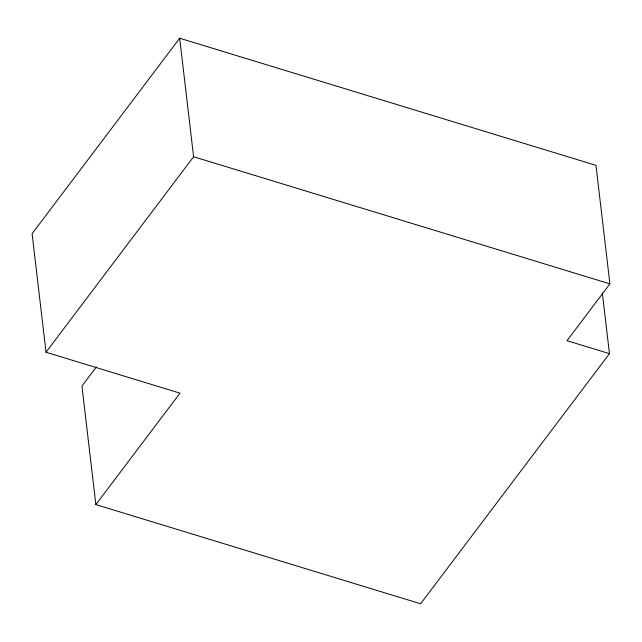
<?xml version="1.0" encoding="UTF-8"?>
<svg xmlns="http://www.w3.org/2000/svg" width="642" height="642" viewBox="0 0 642 642"><rect width="100%" height="100%" fill="white"/><g stroke="black" fill="none" stroke-linecap="round" stroke-linejoin="round"><path stroke-width="0.96" d="M609.459 353.654L567.006 340.693L609.9 283.868L595.977 165.355L179.68 38.223L32.1 233.72L46.023 352.233L180.001 393.145L95.859 504.596L420.63 603.777L609.459 353.654L602.324 292.904M46.023 352.233L193.603 156.736L179.68 38.223M96.364 366.975L81.943 386.075L95.859 504.596M193.603 156.736L609.9 283.868"/></g></svg>
